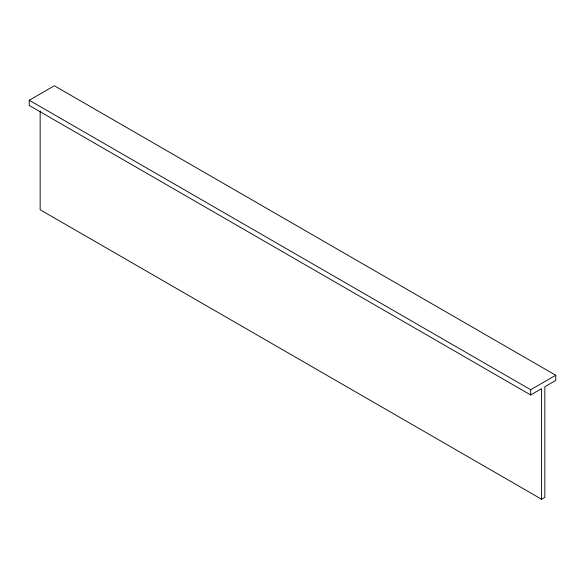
<?xml version="1.0" encoding="UTF-8"?>
<svg xmlns="http://www.w3.org/2000/svg" width="585" height="585" viewBox="0 0 585 585"><rect width="100%" height="100%" fill="white"/><g stroke="black" fill="none" stroke-linecap="round" stroke-linejoin="round"><path stroke-width="0.88" d="M541.586 499.239L541.586 388.652L530.675 394.948L29.25 105.446L29.25 100.24L54.325 85.761L555.75 375.256L555.75 380.469L544.847 386.765L544.847 497.36L541.586 499.239L40.153 209.744L40.153 111.033M29.25 100.24L530.675 389.734L555.75 375.256M530.675 389.734L530.675 394.948"/></g></svg>
